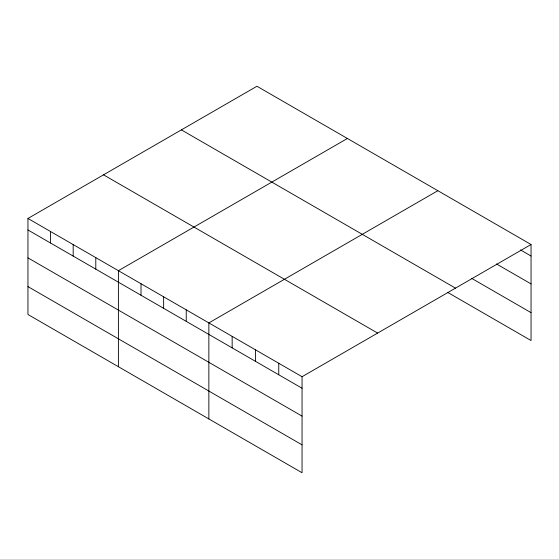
<?xml version="1.0" encoding="UTF-8"?>
<svg xmlns="http://www.w3.org/2000/svg" width="559" height="559" viewBox="0 0 559 559"><rect width="100%" height="100%" fill="white"/><g stroke="black" fill="none" stroke-linecap="round" stroke-linejoin="round"><path stroke-width="0.84" d="M27.95 218.464L302.056 376.717L302.056 472.746L27.95 314.493L27.95 218.464L256.944 86.254L531.05 244.507L531.05 340.536L447.626 292.371M347.398 138.478L118.403 270.689L118.403 366.718M437.858 190.703L208.856 322.913L208.856 418.943M302.056 376.717L531.05 244.507M520.527 249.943L531.05 256.015M496.476 263.946L531.05 283.909M471.677 278.368L531.05 312.642M181.375 129.884L455.48 288.137M103.52 174.834L377.625 333.087M27.95 229.973L302.056 388.226M27.95 257.867L302.056 416.12M27.95 286.599L302.056 444.852M278.752 363.266L278.752 374.775M255.456 349.815L255.456 361.324M232.16 336.364L232.16 347.873M186.245 309.854L186.245 321.362M163.633 296.801L163.633 308.309M141.015 283.741L141.015 295.25M95.792 257.629L95.792 269.138M73.18 244.576L73.18 256.085M50.562 231.517L50.562 243.032"/></g></svg>
